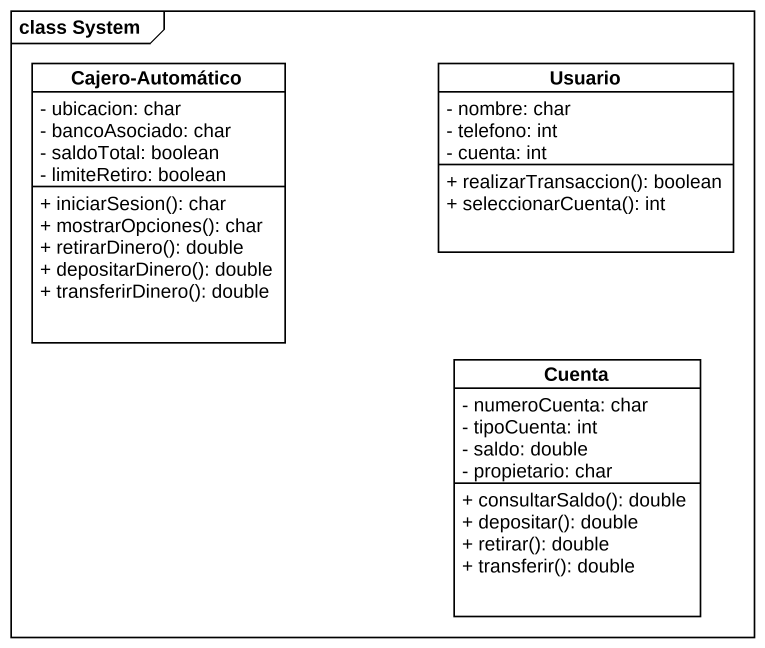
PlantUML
@startuml
mainframe class System
hide circle
hide empty members
skinparam classAttributeIconSize 0
class "Cajero-Automático" as Cajero_Automático {
  - ubicacion: char
  - bancoAsociado: char
  - saldoTotal: boolean
  - limiteRetiro: boolean
  + iniciarSesion(): char
  + mostrarOpciones(): char
  + retirarDinero(): double
  + depositarDinero(): double
  + transferirDinero(): double
}
class Usuario {
  - nombre: char
  - telefono: int
  - cuenta: int
  + realizarTransaccion(): boolean
  + seleccionarCuenta(): int
}
class Cuenta {
  - numeroCuenta: char
  - tipoCuenta: int
  - saldo: double
  - propietario: char
  + consultarSaldo(): double
  + depositar(): double
  + retirar(): double
  + transferir(): double
}
@enduml
